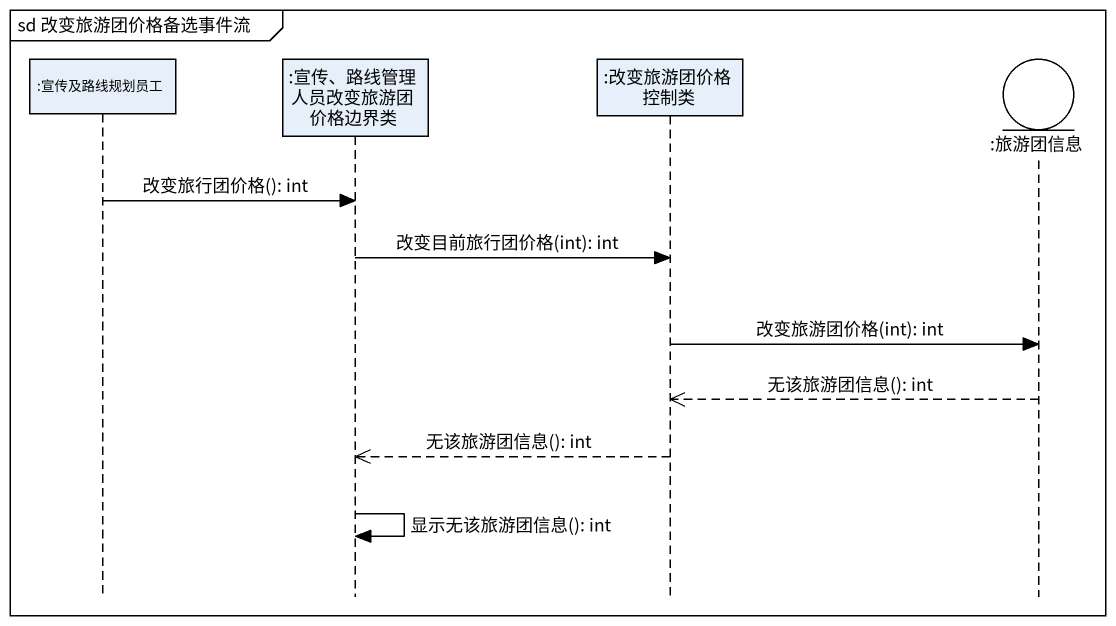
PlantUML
@startuml
mainframe sd 改变旅游团价格备选事件流
hide footbox
participant ":宣传及路线规划员工" as 宣传及路线规划员工
participant ":宣传、路线管理人员改变旅游团价格边界类" as 宣传_路线管理人员改变旅游团价格边界类
participant ":改变旅游团价格控制类" as 改变旅游团价格控制类
entity ":旅游团信息" as 旅游团信息

宣传及路线规划员工 -> 宣传_路线管理人员改变旅游团价格边界类 : 改变旅行团价格(): int
宣传_路线管理人员改变旅游团价格边界类 -> 改变旅游团价格控制类 : 改变目前旅行团价格(int): int
改变旅游团价格控制类 -> 旅游团信息 : 改变旅游团价格(int): int
旅游团信息 -->> 改变旅游团价格控制类 : 无该旅游团信息(): int
改变旅游团价格控制类 -->> 宣传_路线管理人员改变旅游团价格边界类 : 无该旅游团信息(): int
宣传_路线管理人员改变旅游团价格边界类 -> 宣传_路线管理人员改变旅游团价格边界类 : 显示无该旅游团信息(): int
@enduml
